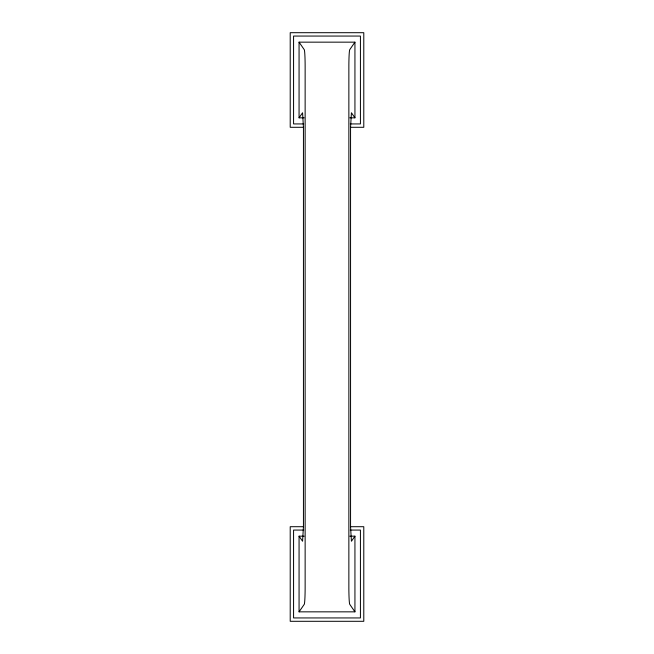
<?xml version="1.0" encoding="UTF-8"?>
<svg xmlns="http://www.w3.org/2000/svg" width="654" height="654" viewBox="0 0 654 654"><rect width="100%" height="100%" fill="white"/><g stroke="black" fill="none" stroke-linecap="round" stroke-linejoin="round"><path stroke-width="0.98" d="M304.143 117.834L299.066 117.834L302.565 112.766L303.448 127.309L303.448 526.691L302.565 541.234L299.066 536.166L304.143 536.166M349.857 536.166L354.934 536.166L351.435 541.234L350.552 526.691L350.552 127.309L351.435 112.766L354.934 117.834L349.857 117.834M299.066 117.834L299.066 42.158L354.934 42.158L349.743 49.671A17.413 0.973 90 0 0 348.86 66.765L348.86 587.235A17.413 0.973 90 0 0 349.743 604.321L354.934 611.842L299.066 611.842L299.066 536.166M299.066 611.842L304.257 604.329A17.413 0.973 -90 0 0 305.14 587.235L305.14 66.765A17.413 0.973 90 0 0 304.257 49.679L299.066 42.158M303.701 123.933L293.572 123.933L293.572 36.06L360.428 36.06L360.428 123.933L350.299 123.933M303.497 127.293L290.212 127.293L290.212 32.7L363.788 32.7L363.788 127.293L350.503 127.293M303.497 526.707L290.212 526.707L290.212 621.3L363.788 621.3L363.788 526.707L350.503 526.707M303.701 530.067L293.572 530.067L293.572 617.94L360.428 617.94L360.428 530.067L350.299 530.067M354.934 42.158L354.934 117.834M354.934 536.166L354.934 611.842"/></g></svg>
